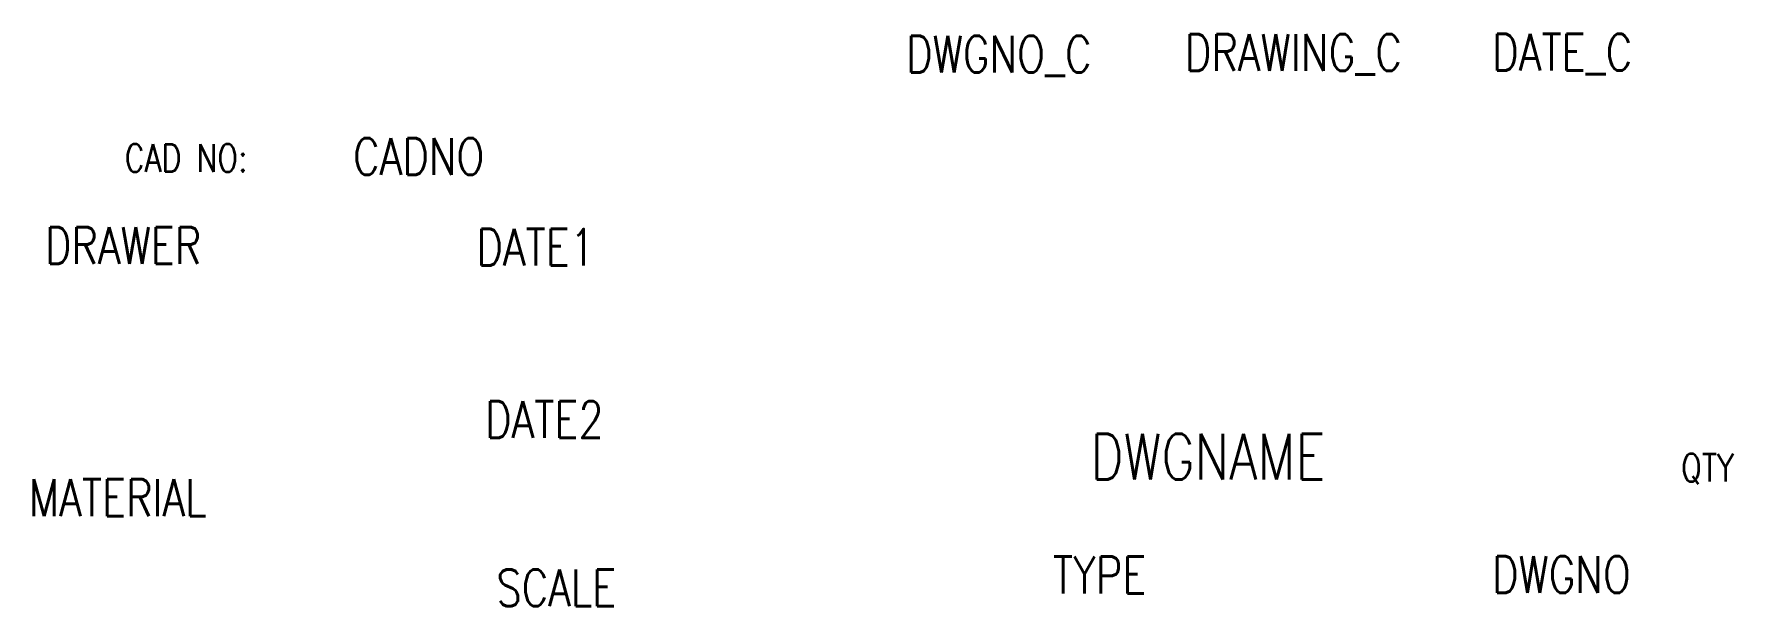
# Model space of a CAD drawing. Extents: x 226 to 411, y 20 to 82.
import ezdxf
from ezdxf.enums import TextEntityAlignment as Align

# ---------------------------------------------------------------- set-up
doc = ezdxf.new("R2010")
doc.units = 0
doc.header["$MEASUREMENT"] = 0
doc.layers.add('TEXT', color=4, linetype='CONTINUOUS')
doc.styles.add('CHINA', font='simplex', dxfattribs={"width": 0.8, "bigfont": 'china'})
doc.styles.get("Standard").update_dxf_attribs({"font": 'SIMPLEX', "width": 0.8})

msp = doc.modelspace()

# ---------------------------------------------------------------- texts
at = {"layer": 'TEXT', "width": 0.8}
msp.add_text('CAD NO:', height=3, dxfattribs=at).set_placement((236.14, 66.89))
at = {"layer": 'TEXT', "style": 'CHINA', "width": 0.8}
for tag, p in [('DWGNO_C', (321.15, 77.69)), ('DRAWING_C', (351.47, 77.87)), ('DATE_C', (384.9, 77.89))]:
    msp.add_attdef(tag, p, '', height=4, dxfattribs=at)
for tag, height, p in [('CADNO', 4, (268.13, 66.55)), ('DRAWER', 4, (235.98, 56.86)), ('DATE1', 4, (280.86, 56.67)), ('DATE2', 4, (281.8, 37.9)), ('DWGNAME', 5, (353.97, 33.37)), ('QTY', 3, (408.31, 33.16)), ('MATERIAL', 4, (235.4, 29.4)), ('TYPE', 4, (342.2, 20.98)), ('DWGNO', 4, (392.42, 21.03)), ('SCALE', 4, (283.1, 19.6))]:
    msp.add_attdef(tag, text='', height=height, dxfattribs=at).set_placement(p, align=Align.CENTER)

doc.saveas('drawing.dxf')
